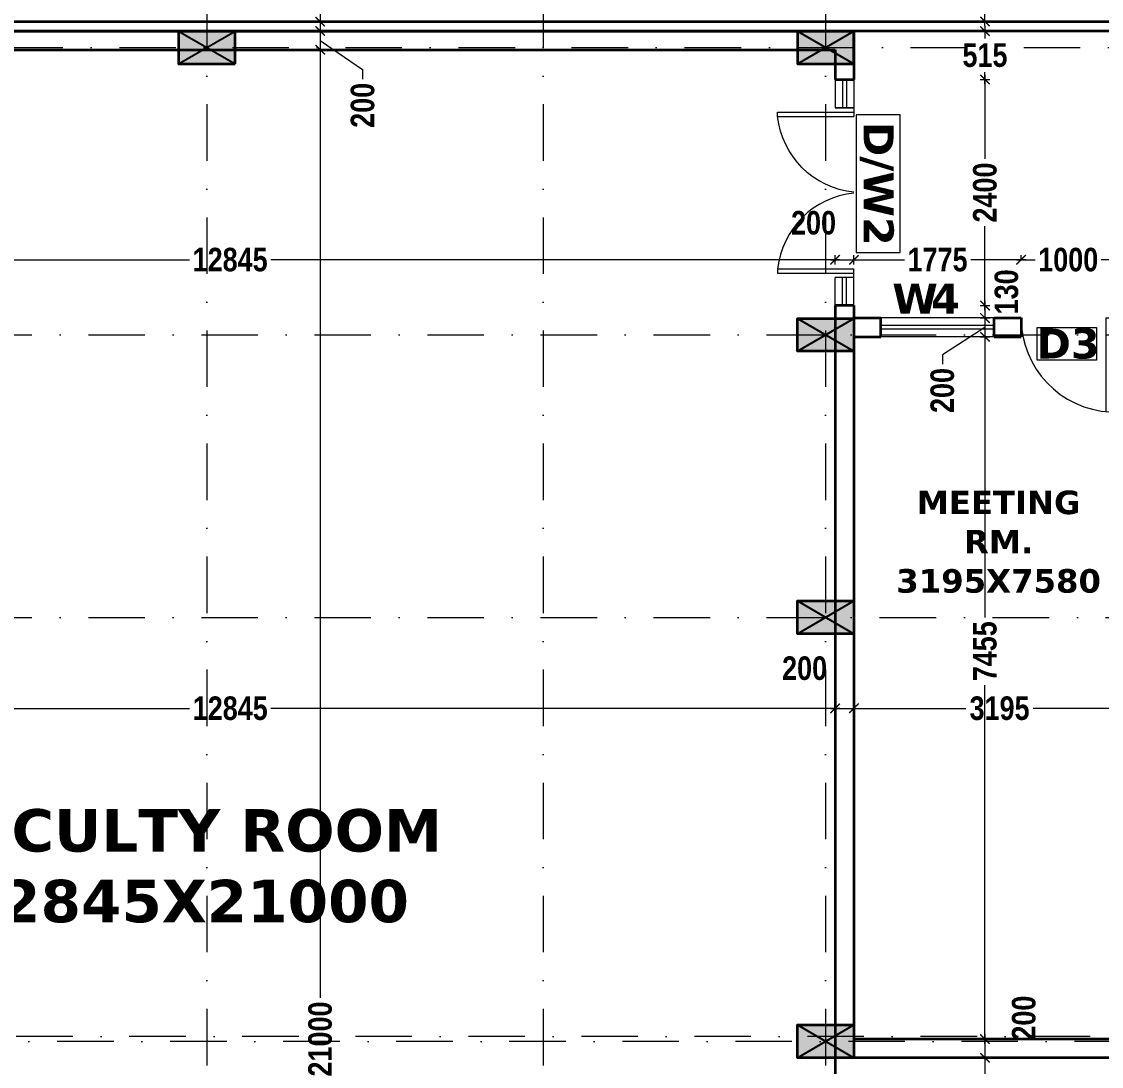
# Model space of a CAD drawing. Header units: millimetres. Extents: x -3092155 to 4513934, y -12317808 to 1850003.
# Drawn here: x -434481 to -423017, y -5726516 to -5715426 of the extents above; entities that cross this region are included whole.
import ezdxf

# ---------------------------------------------------------------- set-up
doc = ezdxf.new("R2010")
doc.units = ezdxf.units.MM
doc.header["$LTSCALE"] = 2
doc.header["$MEASUREMENT"] = 0
doc.header["$PDMODE"] = 34
doc.header["$PDSIZE"] = 500
doc.linetypes.add('DASHDOT', pattern=[1, 0.5, -0.25, 0, -0.25])
for name, color, linetype, lineweight in [('coloumn', 10, 'Continuous', 35), ('D DIM', 250, 'Continuous', 9), ('D3', 10, 'Continuous', 5), ('DOOR', 27, 'Continuous', 5), ('DW2', 10, 'Continuous', 9), ('expen. jt.', 130, 'Continuous', 35), ('glass', 5, 'Continuous', 15), ('GRID', 251, 'DASHDOT', 5), ('SILL', 74, 'Continuous', 9), ('TEXT', 7, 'Continuous', 13), ('w4', 162, 'Continuous', 5), ('WAll', 250, 'Continuous', 35)]:
    doc.layers.add(name, color=color, linetype=linetype, lineweight=lineweight)
doc.styles.add('INNER DIM', font='ARIALNB.TTF', dxfattribs={"height": 250})
doc.styles.add('style2', font='verdana.ttf')
doc.dimstyles.new('INNER DIM', dxfattribs={"dimscale": 0, "dimtxt": 250, "dimasz": 100, "dimexe": 50, "dimexo": 50, "dimgap": 50, "dimtad": 0, "dimdec": 0, "dimzin": 0, "dimdsep": 46, "dimtxsty": 'INNER DIM', "dimblk": 'ARCHTICK', "dimcen": 100, "dimdle": 50, "dimclrd": 256, "dimclre": 256, "dimclrt": 256, "dimadec": 0, "dimazin": 0, "dimtfac": 1, "dimtdec": 0, "dimtix": 1, "dimtmove": 2, "dimatfit": 3, "dimfxl": 50, "dimfxlon": 1, "dimtolj": 1, "dimtzin": 0, "dimlwd": -1, "dimlwe": -1, "dimarcsym": 1})

# ---------------------------------------------------------------- blocks, each defined once
blk = doc.blocks.new('1000 DOOR R')
at = {"layer": 'DOOR', "color": 252, "ltscale": 200}
for p, q in [((-900, -900), (0, -900)), ((-900, -900), (-900, -950)), ((-900, -950), (0, -950)), ((0, -1000), (0, -900))]:
    blk.add_line(p, q, dxfattribs=at)
blk.add_arc((96, -1003), 1001, 95.4612, 174.0988, dxfattribs=at)
blk = doc.blocks.new('A$C44E84F5B')
at = {"layer": 'SILL', "ltscale": 0.1, "extrusion": (0, 0, -1), "xscale": -0.8999999999990947, "yscale": 0.8999999999990947, "zscale": -0.900000000403865, "rotation": 180}
blk.add_blockref('1000 DOOR R', (0, 900), dxfattribs=at)
at = {"layer": 'SILL', "ltscale": 0.1, "extrusion": (0, 0, -1), "xscale": 0.8999999999990947, "yscale": 0.8999999999990947, "zscale": -0.900000000403865}
blk.add_blockref('1000 DOOR R', (0, 900), dxfattribs=at)
blk = doc.blocks.new('A$C782B46B9')
at = {"layer": 'DOOR', "ltscale": 100}
for p, q in [((999, 50), (0, 50)), ((999, 100), (4, 100)), ((999, 100), (999, 0))]:
    blk.add_line(p, q, dxfattribs=at)
blk.add_arc((999, 0), 1000, 90, 177.134, dxfattribs=at)
blk = doc.blocks.new('_ArchTick')
at = {"color": 0, "linetype": 'ByBlock', "const_width": 0.15}
blk.add_lwpolyline([(-0.5, -0.5), (0.5, 0.5)], dxfattribs=at)
blk = doc.blocks.new('*D624')
at = {"layer": 'D DIM', "ltscale": 100, "transparency": 16777216}
for p, q in [((-383792, -5722451), (-383792, -5722976)), ((-383842, -5722501), (-383742, -5722501)), ((-383792, -5724201), (-383792, -5723676)), ((-383842, -5724151), (-383742, -5724151))]:
    blk.add_line(p, q, dxfattribs=at)
at = {"layer": 'Defpoints', "color": 0, "lineweight": 50, "ltscale": 100, "transparency": 16777216}
for p in [(-1109822, -5722501), (-384584, -5724151), (-383792, -5724151)]:
    blk.add_point(p, dxfattribs=at)
at = {"layer": 'D DIM', "ltscale": 100, "transparency": 16777216, "xscale": 100, "yscale": 100, "zscale": 100}
for p, rotation in [((-383792, -5722501), 90), ((-383792, -5724151), 270)]:
    blk.add_blockref('_ArchTick', p, dxfattribs=dict(at, rotation=rotation))
at = {"layer": 'D DIM', "ltscale": 100, "transparency": 16777216, "insert": (-383792, -5723326), "char_height": 250, "attachment_point": 5, "rotation": 90, "style": 'INNER DIM'}
blk.add_mtext('\\A1;1650', dxfattribs=at)
blk = doc.blocks.new('*D239')
at = {"layer": 'D DIM', "ltscale": 100, "transparency": 16777216}
for p, q in [((-438739, -5717954), (-432699, -5717954)), ((-438689, -5718004), (-438689, -5717904)), ((-425794, -5717954), (-431834, -5717954)), ((-425844, -5718004), (-425844, -5717904))]:
    blk.add_line(p, q, dxfattribs=at)
at = {"layer": 'Defpoints', "color": 0, "lineweight": 50, "ltscale": 100, "transparency": 16777216}
for p in [(-425844, -5717954), (-438689, -5718162), (-425844, -5718162)]:
    blk.add_point(p, dxfattribs=at)
at = {"layer": 'D DIM', "ltscale": 100, "transparency": 16777216, "xscale": 100, "yscale": 100, "zscale": 100, "rotation": 180}
blk.add_blockref('_ArchTick', (-438689, -5717954), dxfattribs=at)
at = {"layer": 'D DIM', "ltscale": 100, "transparency": 16777216, "xscale": 100, "yscale": 100, "zscale": 100}
blk.add_blockref('_ArchTick', (-425844, -5717954), dxfattribs=at)
at = {"layer": 'D DIM', "ltscale": 100, "transparency": 16777216, "insert": (-432267, -5717954), "char_height": 250, "attachment_point": 5, "style": 'INNER DIM'}
blk.add_mtext('\\A1;12845', dxfattribs=at)
blk = doc.blocks.new('*D240')
at = {"layer": 'D DIM', "ltscale": 100, "transparency": 16777216}
for p, q in [((-425894, -5717954), (-425594, -5717954)), ((-425844, -5718004), (-425844, -5717904)), ((-425644, -5718004), (-425644, -5717904))]:
    blk.add_line(p, q, dxfattribs=at)
at = {"layer": 'Defpoints', "color": 0, "lineweight": 50, "ltscale": 100, "transparency": 16777216}
for p in [(-425644, -5717954), (-425844, -5718162), (-425644, -5718162)]:
    blk.add_point(p, dxfattribs=at)
at = {"layer": 'D DIM', "ltscale": 100, "transparency": 16777216, "xscale": 100, "yscale": 100, "zscale": 100, "rotation": 180}
blk.add_blockref('_ArchTick', (-425844, -5717954), dxfattribs=at)
at = {"layer": 'D DIM', "ltscale": 100, "transparency": 16777216, "xscale": 100, "yscale": 100, "zscale": 100}
blk.add_blockref('_ArchTick', (-425644, -5717954), dxfattribs=at)
at = {"layer": 'D DIM', "ltscale": 100, "transparency": 16777216, "insert": (-426073, -5717563), "char_height": 250, "attachment_point": 5, "style": 'INNER DIM'}
blk.add_mtext('\\A1;200', dxfattribs=at)
blk = doc.blocks.new('*D241')
at = {"layer": 'D DIM', "ltscale": 100, "transparency": 16777216}
for p, q in [((-425694, -5717954), (-425109, -5717954)), ((-425644, -5718004), (-425644, -5717904)), ((-423819, -5717954), (-424403, -5717954)), ((-423869, -5717954), (-423869, -5717904))]:
    blk.add_line(p, q, dxfattribs=at)
at = {"layer": 'Defpoints', "color": 0, "lineweight": 50, "ltscale": 100, "transparency": 16777216}
for p in [(-423869, -5717954), (-423869, -5717954), (-425644, -5718162)]:
    blk.add_point(p, dxfattribs=at)
at = {"layer": 'D DIM', "ltscale": 100, "transparency": 16777216, "xscale": 100, "yscale": 100, "zscale": 100, "rotation": 180}
blk.add_blockref('_ArchTick', (-425644, -5717954), dxfattribs=at)
at = {"layer": 'D DIM', "ltscale": 100, "transparency": 16777216, "xscale": 100, "yscale": 100, "zscale": 100}
blk.add_blockref('_ArchTick', (-423869, -5717954), dxfattribs=at)
at = {"layer": 'D DIM', "ltscale": 100, "transparency": 16777216, "insert": (-424756, -5717954), "char_height": 250, "attachment_point": 5, "style": 'INNER DIM'}
blk.add_mtext('\\A1;1775', dxfattribs=at)
blk = doc.blocks.new('*D242')
at = {"layer": 'D DIM', "ltscale": 100, "transparency": 16777216}
for p, q in [((-423919, -5717954), (-423719, -5717954)), ((-423869, -5717954), (-423869, -5717904)), ((-422819, -5717954), (-423019, -5717954)), ((-422869, -5718004), (-422869, -5717904))]:
    blk.add_line(p, q, dxfattribs=at)
at = {"layer": 'Defpoints', "color": 0, "lineweight": 50, "ltscale": 100, "transparency": 16777216}
for p in [(-423869, -5717954), (-422869, -5717954), (-422869, -5718572)]:
    blk.add_point(p, dxfattribs=at)
at = {"layer": 'D DIM', "ltscale": 100, "transparency": 16777216, "xscale": 100, "yscale": 100, "zscale": 100, "rotation": 180}
blk.add_blockref('_ArchTick', (-423869, -5717954), dxfattribs=at)
at = {"layer": 'D DIM', "ltscale": 100, "transparency": 16777216, "xscale": 100, "yscale": 100, "zscale": 100}
blk.add_blockref('_ArchTick', (-422869, -5717954), dxfattribs=at)
at = {"layer": 'D DIM', "ltscale": 100, "transparency": 16777216, "insert": (-423369, -5717954), "char_height": 250, "attachment_point": 5, "style": 'INNER DIM'}
blk.add_mtext('\\A1;1000', dxfattribs=at)
blk = doc.blocks.new('*D730')
at = {"layer": 'D DIM', "ltscale": 100, "transparency": 16777216}
for p, q in [((-438689, 361), (-438689, 461)), ((999, 361), (999, 461)), ((1049, 411), (-438739, 411))]:
    blk.add_line(p, q, dxfattribs=at)
at = {"layer": 'Defpoints', "color": 0, "lineweight": 50, "ltscale": 100, "transparency": 16777216}
for p in [(-438689, 411), (999, 0), (-438689, -5723126)]:
    blk.add_point(p, dxfattribs=at)
at = {"layer": 'D DIM', "ltscale": 100, "transparency": 16777216, "xscale": 100, "yscale": 100, "zscale": 100, "rotation": 180}
blk.add_blockref('_ArchTick', (-438689, 411), dxfattribs=at)
at = {"layer": 'D DIM', "ltscale": 100, "transparency": 16777216, "xscale": 100, "yscale": 100, "zscale": 100}
blk.add_blockref('_ArchTick', (999, 411), dxfattribs=at)
at = {"layer": 'D DIM', "ltscale": 100, "transparency": 16777216, "insert": (1326, 835), "char_height": 250, "attachment_point": 5, "style": 'INNER DIM'}
blk.add_mtext('\\A1;439688', dxfattribs=at)
blk = doc.blocks.new('*D246')
at = {"layer": 'D DIM', "ltscale": 100, "transparency": 16777216}
for p, q in [((-438739, -5722716), (-432699, -5722716)), ((-438689, -5722766), (-438689, -5722666)), ((-425794, -5722716), (-431834, -5722716)), ((-425844, -5722766), (-425844, -5722666))]:
    blk.add_line(p, q, dxfattribs=at)
at = {"layer": 'Defpoints', "color": 0, "lineweight": 50, "ltscale": 100, "transparency": 16777216}
for p in [(-425844, -5722716), (-438689, -5723126), (-425844, -5723244)]:
    blk.add_point(p, dxfattribs=at)
at = {"layer": 'D DIM', "ltscale": 100, "transparency": 16777216, "xscale": 100, "yscale": 100, "zscale": 100, "rotation": 180}
blk.add_blockref('_ArchTick', (-438689, -5722716), dxfattribs=at)
at = {"layer": 'D DIM', "ltscale": 100, "transparency": 16777216, "xscale": 100, "yscale": 100, "zscale": 100}
blk.add_blockref('_ArchTick', (-425844, -5722716), dxfattribs=at)
at = {"layer": 'D DIM', "ltscale": 100, "transparency": 16777216, "insert": (-432266, -5722716), "char_height": 250, "attachment_point": 5, "style": 'INNER DIM'}
blk.add_mtext('\\A1;12845', dxfattribs=at)
blk = doc.blocks.new('*D247')
at = {"layer": 'D DIM', "ltscale": 100, "transparency": 16777216}
for p, q in [((-425894, -5722716), (-425594, -5722716)), ((-425844, -5722766), (-425844, -5722666)), ((-425644, -5722766), (-425644, -5722666))]:
    blk.add_line(p, q, dxfattribs=at)
at = {"layer": 'Defpoints', "color": 0, "lineweight": 50, "ltscale": 100, "transparency": 16777216}
for p in [(-425644, -5722716), (-425844, -5723244), (-425644, -5723271)]:
    blk.add_point(p, dxfattribs=at)
at = {"layer": 'D DIM', "ltscale": 100, "transparency": 16777216, "xscale": 100, "yscale": 100, "zscale": 100, "rotation": 180}
blk.add_blockref('_ArchTick', (-425844, -5722716), dxfattribs=at)
at = {"layer": 'D DIM', "ltscale": 100, "transparency": 16777216, "xscale": 100, "yscale": 100, "zscale": 100}
blk.add_blockref('_ArchTick', (-425644, -5722716), dxfattribs=at)
at = {"layer": 'D DIM', "ltscale": 100, "transparency": 16777216, "insert": (-426168, -5722291), "char_height": 250, "attachment_point": 5, "style": 'INNER DIM'}
blk.add_mtext('\\A1;200', dxfattribs=at)
blk = doc.blocks.new('*D731')
at = {"layer": 'D DIM', "ltscale": 100, "transparency": 16777216}
for p, q in [((-425694, -5722716), (-424457, -5722716)), ((-425644, -5722766), (-425644, -5722666)), ((-422399, -5722716), (-423740, -5722716)), ((-422449, -5722766), (-422449, -5722666))]:
    blk.add_line(p, q, dxfattribs=at)
at = {"layer": 'Defpoints', "color": 0, "lineweight": 50, "ltscale": 100, "transparency": 16777216}
for p in [(-422449, -5722716), (-425644, -5723271), (-422449, -5723324)]:
    blk.add_point(p, dxfattribs=at)
at = {"layer": 'D DIM', "ltscale": 100, "transparency": 16777216, "xscale": 100, "yscale": 100, "zscale": 100, "rotation": 180}
blk.add_blockref('_ArchTick', (-425644, -5722716), dxfattribs=at)
at = {"layer": 'D DIM', "ltscale": 100, "transparency": 16777216, "xscale": 100, "yscale": 100, "zscale": 100}
blk.add_blockref('_ArchTick', (-422449, -5722716), dxfattribs=at)
at = {"layer": 'D DIM', "ltscale": 100, "transparency": 16777216, "insert": (-424098, -5722716), "char_height": 250, "attachment_point": 5, "style": 'INNER DIM'}
blk.add_mtext('\\A1;3195', dxfattribs=at)
blk = doc.blocks.new('*D295')
at = {"layer": 'D DIM', "ltscale": 100, "transparency": 16777216}
for p, q in [((-430673, -5714985), (-430673, -5714885)), ((-431311, -5715326), (-430673, -5714985)), ((-431361, -5715226), (-431261, -5715226)), ((-431311, -5715176), (-431311, -5715476)), ((-431361, -5715426), (-431261, -5715426))]:
    blk.add_line(p, q, dxfattribs=at)
at = {"layer": 'Defpoints', "color": 0, "lineweight": 50, "ltscale": 100, "transparency": 16777216}
for p in [(-432139, -5715226), (-432139, -5715426), (-431311, -5715426)]:
    blk.add_point(p, dxfattribs=at)
at = {"layer": 'D DIM', "ltscale": 100, "transparency": 16777216, "xscale": 100, "yscale": 100, "zscale": 100}
for p, rotation in [((-431311, -5715226), 90), ((-431311, -5715426), 270)]:
    blk.add_blockref('_ArchTick', p, dxfattribs=dict(at, rotation=rotation))
at = {"layer": 'D DIM', "ltscale": 100, "transparency": 16777216, "insert": (-430673, -5714607), "char_height": 250, "attachment_point": 5, "rotation": 90, "style": 'INNER DIM'}
blk.add_mtext('\\A1;200', dxfattribs=at)
blk = doc.blocks.new('*D296')
at = {"layer": 'D DIM', "ltscale": 100, "transparency": 16777216}
for p, q in [((-431311, -5715476), (-431311, -5715776)), ((-431361, -5715526), (-431261, -5715526)), ((-431311, -5715626), (-430860, -5715936)), ((-431361, -5715726), (-431261, -5715726)), ((-430860, -5715936), (-430860, -5716036))]:
    blk.add_line(p, q, dxfattribs=at)
at = {"layer": 'Defpoints', "color": 0, "lineweight": 50, "ltscale": 100, "transparency": 16777216}
for p in [(-432214, -5715526), (-432214, -5715726), (-431311, -5715726)]:
    blk.add_point(p, dxfattribs=at)
at = {"layer": 'D DIM', "ltscale": 100, "transparency": 16777216, "xscale": 100, "yscale": 100, "zscale": 100}
for p, rotation in [((-431311, -5715526), 90), ((-431311, -5715726), 270)]:
    blk.add_blockref('_ArchTick', p, dxfattribs=dict(at, rotation=rotation))
at = {"layer": 'D DIM', "ltscale": 100, "transparency": 16777216, "insert": (-430860, -5716315), "char_height": 250, "attachment_point": 5, "rotation": 90, "style": 'INNER DIM'}
blk.add_mtext('\\A1;200', dxfattribs=at)
blk = doc.blocks.new('*D769')
at = {"layer": 'D DIM', "ltscale": 100, "transparency": 16777216}
for p, q in [((-431311, -5715676), (-431311, -5725789)), ((-431361, -5715726), (-431261, -5715726)), ((-431311, -5736776), (-431311, -5726664)), ((-431361, -5736726), (-431261, -5736726))]:
    blk.add_line(p, q, dxfattribs=at)
at = {"layer": 'Defpoints', "color": 0, "lineweight": 50, "ltscale": 100, "transparency": 16777216}
for p in [(-432214, -5715726), (-431554, -5736726), (-431311, -5736726)]:
    blk.add_point(p, dxfattribs=at)
at = {"layer": 'D DIM', "ltscale": 100, "transparency": 16777216, "xscale": 100, "yscale": 100, "zscale": 100}
for p, rotation in [((-431311, -5715726), 90), ((-431311, -5736726), 270)]:
    blk.add_blockref('_ArchTick', p, dxfattribs=dict(at, rotation=rotation))
at = {"layer": 'D DIM', "ltscale": 100, "transparency": 16777216, "insert": (-431311, -5726226), "char_height": 250, "attachment_point": 5, "rotation": 90, "style": 'INNER DIM'}
blk.add_mtext('\\A1;21000', dxfattribs=at)
blk = doc.blocks.new('*D778')
at = {"layer": 'D DIM', "ltscale": 100, "transparency": 16777216}
for p, q in [((-424303, -5714776), (-424203, -5714776)), ((-424253, -5714726), (-424253, -5714924)), ((-424253, -5715476), (-424253, -5715279)), ((-424303, -5715426), (-424203, -5715426))]:
    blk.add_line(p, q, dxfattribs=at)
at = {"layer": 'Defpoints', "color": 0, "lineweight": 50, "ltscale": 100, "transparency": 16777216}
for p in [(-425569, -5714776), (-425569, -5715426), (-424253, -5715426)]:
    blk.add_point(p, dxfattribs=at)
at = {"layer": 'D DIM', "ltscale": 100, "transparency": 16777216, "xscale": 100, "yscale": 100, "zscale": 100}
for p, rotation in [((-424253, -5714776), 90), ((-424253, -5715426), 270)]:
    blk.add_blockref('_ArchTick', p, dxfattribs=dict(at, rotation=rotation))
at = {"layer": 'D DIM', "ltscale": 100, "transparency": 16777216, "insert": (-424253, -5715101), "char_height": 250, "attachment_point": 5, "rotation": 0.1, "style": 'INNER DIM'}
blk.add_mtext('\\A1;650', dxfattribs=at)
blk = doc.blocks.new('*D779')
at = {"layer": 'D DIM', "ltscale": 100, "transparency": 16777216}
for p, q in [((-424253, -5715476), (-424253, -5715606)), ((-424303, -5715526), (-424203, -5715526)), ((-424303, -5716041), (-424203, -5716041)), ((-424253, -5716091), (-424253, -5715962))]:
    blk.add_line(p, q, dxfattribs=at)
at = {"layer": 'Defpoints', "color": 0, "lineweight": 50, "ltscale": 100, "transparency": 16777216}
for p in [(-425644, -5715526), (-425644, -5716041), (-424253, -5716041)]:
    blk.add_point(p, dxfattribs=at)
at = {"layer": 'D DIM', "ltscale": 100, "transparency": 16777216, "xscale": 100, "yscale": 100, "zscale": 100}
for p, rotation in [((-424253, -5715526), 90), ((-424253, -5716041), 270)]:
    blk.add_blockref('_ArchTick', p, dxfattribs=dict(at, rotation=rotation))
at = {"layer": 'D DIM', "ltscale": 100, "transparency": 16777216, "insert": (-424253, -5715784), "char_height": 250, "attachment_point": 5, "rotation": 0.1, "style": 'INNER DIM'}
blk.add_mtext('\\A1;515', dxfattribs=at)
blk = doc.blocks.new('*D780')
at = {"layer": 'D DIM', "ltscale": 100, "transparency": 16777216}
for p, q in [((-424303, -5716041), (-424203, -5716041)), ((-424253, -5715991), (-424253, -5716883)), ((-424253, -5718491), (-424253, -5717599)), ((-424303, -5718441), (-424203, -5718441))]:
    blk.add_line(p, q, dxfattribs=at)
at = {"layer": 'Defpoints', "color": 0, "lineweight": 50, "ltscale": 100, "transparency": 16777216}
for p in [(-425644, -5716041), (-425644, -5718441), (-424253, -5718441)]:
    blk.add_point(p, dxfattribs=at)
at = {"layer": 'D DIM', "ltscale": 100, "transparency": 16777216, "xscale": 100, "yscale": 100, "zscale": 100}
for p, rotation in [((-424253, -5716041), 90), ((-424253, -5718441), 270)]:
    blk.add_blockref('_ArchTick', p, dxfattribs=dict(at, rotation=rotation))
at = {"layer": 'D DIM', "ltscale": 100, "transparency": 16777216, "insert": (-424253, -5717241), "char_height": 250, "attachment_point": 5, "rotation": 90, "style": 'INNER DIM'}
blk.add_mtext('\\A1;2400', dxfattribs=at)
blk = doc.blocks.new('*D781')
at = {"layer": 'D DIM', "ltscale": 100, "transparency": 16777216}
for p, q in [((-424303, -5718441), (-424203, -5718441)), ((-424253, -5718391), (-424253, -5718622)), ((-424303, -5718572), (-424203, -5718572))]:
    blk.add_line(p, q, dxfattribs=at)
at = {"layer": 'Defpoints', "color": 0, "lineweight": 50, "ltscale": 100, "transparency": 16777216}
for p in [(-425644, -5718441), (-425142, -5718572), (-424253, -5718572)]:
    blk.add_point(p, dxfattribs=at)
at = {"layer": 'D DIM', "ltscale": 100, "transparency": 16777216, "xscale": 100, "yscale": 100, "zscale": 100}
for p, rotation in [((-424253, -5718441), 90), ((-424253, -5718572), 270)]:
    blk.add_blockref('_ArchTick', p, dxfattribs=dict(at, rotation=rotation))
at = {"layer": 'D DIM', "ltscale": 100, "transparency": 16777216, "insert": (-424024, -5718295), "char_height": 250, "attachment_point": 5, "rotation": 90, "style": 'INNER DIM'}
blk.add_mtext('\\A1;130', dxfattribs=at)
blk = doc.blocks.new('*D307')
at = {"layer": 'D DIM', "ltscale": 100, "transparency": 16777216}
for p, q in [((-424303, -5718572), (-424203, -5718572)), ((-424253, -5718522), (-424253, -5718822)), ((-424253, -5718672), (-424705, -5718964)), ((-424303, -5718772), (-424203, -5718772)), ((-424705, -5718964), (-424705, -5719064))]:
    blk.add_line(p, q, dxfattribs=at)
at = {"layer": 'Defpoints', "color": 0, "lineweight": 50, "ltscale": 100, "transparency": 16777216}
for p in [(-425142, -5718572), (-425142, -5718772), (-424253, -5718772)]:
    blk.add_point(p, dxfattribs=at)
at = {"layer": 'D DIM', "ltscale": 100, "transparency": 16777216, "xscale": 100, "yscale": 100, "zscale": 100}
for p, rotation in [((-424253, -5718572), 90), ((-424253, -5718772), 270)]:
    blk.add_blockref('_ArchTick', p, dxfattribs=dict(at, rotation=rotation))
at = {"layer": 'D DIM', "ltscale": 100, "transparency": 16777216, "insert": (-424705, -5719342), "char_height": 250, "attachment_point": 5, "rotation": 90, "style": 'INNER DIM'}
blk.add_mtext('\\A1;200', dxfattribs=at)
blk = doc.blocks.new('*D308')
at = {"layer": 'D DIM', "ltscale": 100, "transparency": 16777216}
for p, q in [((-424303, -5718772), (-424203, -5718772)), ((-424253, -5718722), (-424253, -5721751)), ((-424253, -5726276), (-424253, -5722468)), ((-424303, -5726226), (-424203, -5726226))]:
    blk.add_line(p, q, dxfattribs=at)
at = {"layer": 'Defpoints', "color": 0, "lineweight": 50, "ltscale": 100, "transparency": 16777216}
for p in [(-425142, -5718772), (-425142, -5726226), (-424253, -5726226)]:
    blk.add_point(p, dxfattribs=at)
at = {"layer": 'D DIM', "ltscale": 100, "transparency": 16777216, "xscale": 100, "yscale": 100, "zscale": 100}
for p, rotation in [((-424253, -5718772), 90), ((-424253, -5726226), 270)]:
    blk.add_blockref('_ArchTick', p, dxfattribs=dict(at, rotation=rotation))
at = {"layer": 'D DIM', "ltscale": 100, "transparency": 16777216, "insert": (-424253, -5722110), "char_height": 250, "attachment_point": 5, "rotation": 90, "style": 'INNER DIM'}
blk.add_mtext('\\A1;7455', dxfattribs=at)
blk = doc.blocks.new('*D309')
at = {"layer": 'D DIM', "ltscale": 100, "transparency": 16777216}
for p, q in [((-424303, -5726226), (-424203, -5726226)), ((-424253, -5726176), (-424253, -5726476)), ((-424303, -5726426), (-424203, -5726426))]:
    blk.add_line(p, q, dxfattribs=at)
at = {"layer": 'Defpoints', "color": 0, "lineweight": 50, "ltscale": 100, "transparency": 16777216}
for p in [(-425142, -5726226), (-425142, -5726426), (-424253, -5726426)]:
    blk.add_point(p, dxfattribs=at)
at = {"layer": 'D DIM', "ltscale": 100, "transparency": 16777216, "xscale": 100, "yscale": 100, "zscale": 100}
for p, rotation in [((-424253, -5726226), 90), ((-424253, -5726426), 270)]:
    blk.add_blockref('_ArchTick', p, dxfattribs=dict(at, rotation=rotation))
at = {"layer": 'D DIM', "ltscale": 100, "transparency": 16777216, "insert": (-423840, -5726004), "char_height": 250, "attachment_point": 5, "rotation": 90, "style": 'INNER DIM'}
blk.add_mtext('\\A1;200', dxfattribs=at)
blk = doc.blocks.new('*D310')
at = {"layer": 'D DIM', "ltscale": 100, "transparency": 16777216}
for p, q in [((-424253, -5726376), (-424253, -5729721)), ((-424303, -5726426), (-424203, -5726426)), ((-424253, -5733776), (-424253, -5730432)), ((-424303, -5733726), (-424203, -5733726))]:
    blk.add_line(p, q, dxfattribs=at)
at = {"layer": 'Defpoints', "color": 0, "lineweight": 50, "ltscale": 100, "transparency": 16777216}
for p in [(-425142, -5726426), (-425142, -5733726), (-424253, -5733726)]:
    blk.add_point(p, dxfattribs=at)
at = {"layer": 'D DIM', "ltscale": 100, "transparency": 16777216, "xscale": 100, "yscale": 100, "zscale": 100}
for p, rotation in [((-424253, -5726426), 90), ((-424253, -5733726), 270)]:
    blk.add_blockref('_ArchTick', p, dxfattribs=dict(at, rotation=rotation))
at = {"layer": 'D DIM', "ltscale": 100, "transparency": 16777216, "insert": (-424253, -5730076), "char_height": 250, "attachment_point": 5, "rotation": 90, "style": 'INNER DIM'}
blk.add_mtext('\\A1;7300', dxfattribs=at)
blk = doc.blocks.new('F.F')
at = {"layer": 'coloumn', "ltscale": 100}
for points in [[(-204835, -5869206), (-204835, -5868856), (-205435, -5868856), (-205435, -5869206)], [(-198265, -5869206), (-198265, -5868856), (-198865, -5868856), (-198865, -5869206)], [(-198265, -5871906), (-198265, -5872256), (-198865, -5872256), (-198865, -5871906)], [(-198265, -5874906), (-198265, -5875256), (-198865, -5875256), (-198865, -5874906)], [(-198265, -5879406), (-198265, -5879756), (-198865, -5879756), (-198865, -5879406)]]:
    blk.add_hatch(color=256, dxfattribs=at).paths.add_polyline_path(points)
at = {"layer": 'coloumn', "lineweight": 25, "ltscale": 100}
for p, q in [((-205435, -5868856), (-204835, -5869206)), ((-205435, -5869206), (-204835, -5868856)), ((-198865, -5868856), (-198265, -5869206)), ((-198865, -5869206), (-198265, -5868856)), ((-198865, -5872256), (-198265, -5871906)), ((-198865, -5871906), (-198265, -5872256)), ((-198865, -5875256), (-198265, -5874906)), ((-198865, -5874906), (-198265, -5875256)), ((-198865, -5879756), (-198265, -5879406)), ((-198865, -5879406), (-198265, -5879756))]:
    blk.add_line(p, q, dxfattribs=at)
at = {"layer": 'coloumn', "ltscale": 100}
for points in [[(-204835, -5869206), (-204835, -5868856), (-205435, -5868856), (-205435, -5869206)], [(-198265, -5869206), (-198265, -5868856), (-198865, -5868856), (-198865, -5869206)], [(-198265, -5871906), (-198265, -5872256), (-198865, -5872256), (-198865, -5871906)], [(-198265, -5874906), (-198265, -5875256), (-198865, -5875256), (-198865, -5874906)], [(-198265, -5879406), (-198265, -5879756), (-198865, -5879756), (-198865, -5879406)]]:
    blk.add_lwpolyline(points, close=True, dxfattribs=at)

msp = doc.modelspace()

# ---------------------------------------------------------------- linework, layer by layer
at = {"layer": 'D3', "ltscale": 0.1}
msp.add_lwpolyline([(-423697.1, -5718673.7), (-423068, -5718673.7), (-423068, -5719019), (-423697.1, -5719019)], close=True, dxfattribs=at)
at = {"layer": 'DW2', "ltscale": 0.1}
msp.add_lwpolyline([(-425621.7, -5716414.4), (-425621.7, -5717875.5), (-425153.8, -5717875.5), (-425153.8, -5716414.4)], close=True, dxfattribs=at)
at = {"layer": 'expen. jt.', "ltscale": 100}
msp.add_line((-438889.7, -5715426.2), (-393959.7, -5715426.2), dxfattribs=at)
msp.add_lwpolyline([(-393983.8, -5715526.2), (-438913.8, -5715526.2), (-438913.8, -5715426.2), (-393983.8, -5715426.2)], close=True, dxfattribs=at)
at = {"layer": 'glass', "ltscale": 100}
for p, q in [((-425764.3, -5716041.7), (-425764.3, -5716342.2)), ((-425724.3, -5716041.7), (-425724.3, -5716342.2)), ((-425764.3, -5718442.2), (-425764.3, -5718142.2)), ((-425724.3, -5718442.2), (-425724.3, -5718142.2)), ((-424156.8, -5718651.7), (-425356.8, -5718651.7)), ((-424156.8, -5718691.7), (-425356.8, -5718691.7))]:
    msp.add_line(p, q, dxfattribs=at)
at = {"layer": 'GRID', "color": 5, "ltscale": 600}
for p, q in [((-432514.7, -5657499.4), (-432514.7, -5742293.2)), ((-428945.1, -5657499.4), (-428945.1, -5742293.2)), ((-425944.7, -5657499.4), (-425944.7, -5742293.2))]:
    msp.add_line(p, q, dxfattribs=at)
at = {"layer": 'GRID', "color": 6, "ltscale": 600}
for p, q in [((-461044.9, -5715701.2), (-366465.5, -5715701.2)), ((-460174.6, -5718751.2), (-367335.1, -5718751.2)), ((-460174.6, -5721751.2), (-367335.1, -5721751.2)), ((-365097.7, -5726251.2), (-461068.9, -5726251.2)), ((-367932.6, -5726200.5), (-458429.4, -5726200.5))]:
    msp.add_line(p, q, dxfattribs=at)
at = {"layer": 'SILL', "ltscale": 100}
for p, q in [((-425844.3, -5716040.7), (-425844.3, -5716342.2)), ((-425644.3, -5716040.7), (-425644.3, -5716342.2)), ((-425644.3, -5716342.2), (-425844.3, -5716342.2)), ((-425844.3, -5716342.2), (-425644.3, -5716342.2)), ((-425644.3, -5718142.2), (-425844.3, -5718142.2)), ((-425844.3, -5718442.2), (-425844.3, -5718142.2)), ((-425644.3, -5718441.2), (-425644.3, -5718142.2)), ((-424156.8, -5718571.7), (-425356.8, -5718571.7)), ((-424156.8, -5718771.7), (-425356.8, -5718771.7))]:
    msp.add_line(p, q, dxfattribs=at)
at = {"layer": 'WAll', "ltscale": 100}
for p, q in [((-438913.8, -5715526.2), (-425644.3, -5715526.2)), ((-425644.3, -5715526.2), (-425644.3, -5716040.7)), ((-438689.3, -5715726.2), (-425844.3, -5715726.2)), ((-425844.3, -5715726.2), (-425844.3, -5716040.7)), ((-425844.3, -5716040.7), (-425644.3, -5716040.7)), ((-425644.3, -5718441.2), (-425844.3, -5718441.2)), ((-425844.3, -5718442.2), (-425844.3, -5733761.4)), ((-425644.3, -5718441.2), (-425644.3, -5718571.7)), ((-425644.3, -5718571.7), (-425356.8, -5718571.7)), ((-425356.8, -5718771.7), (-425356.8, -5718571.7)), ((-424156.8, -5718571.7), (-423869.2, -5718571.7)), ((-424156.8, -5718771.7), (-424156.8, -5718571.7)), ((-423869.2, -5718571.7), (-423869.2, -5718771.7)), ((-425644.3, -5718771.7), (-425644.3, -5726351.2)), ((-425644.3, -5718771.7), (-425356.8, -5718771.7)), ((-424156.8, -5718771.7), (-423869.2, -5718771.7)), ((-422449.3, -5726226.2), (-425644.3, -5726226.2)), ((-422249.3, -5726426.2), (-425644.3, -5726426.2))]:
    msp.add_line(p, q, dxfattribs=at)

# ---------------------------------------------------------------- block references
at = {"layer": 'coloumn'}
msp.add_blockref('F.F', (-227379.8, 153330), dxfattribs=at)
at = {"layer": 'DOOR', "ltscale": 100, "xscale": -1}
msp.add_blockref('A$C44E84F5B', (-425644.3, -5718142.2), dxfattribs=at)
at = {"layer": 'DOOR', "ltscale": 100, "rotation": 90}
msp.add_blockref('A$C782B46B9', (-422869.2, -5719570.4), dxfattribs=at)

# ---------------------------------------------------------------- texts
at = {"layer": 'D3', "ltscale": 0.1, "insert": (-423370.2, -5718845.5), "char_height": 320, "attachment_point": 5, "style": 'style2'}
msp.add_mtext('\\pxt11;{\\fVerdana|b1|i0|c0|p34;D3}', dxfattribs=at)
at = {"layer": 'DW2', "ltscale": 0.1, "insert": (-425402.5, -5717148.2), "char_height": 320, "width": 1820.545, "attachment_point": 5, "rotation": 270, "style": 'style2'}
msp.add_mtext('\\A1;\\pxt11;{\\fVerdana|b1|i0|c0|p34;D/W2}', dxfattribs=at)
at = {"layer": 'TEXT', "ltscale": 0.1, "attachment_point": 5, "style": 'style2'}
for s, insert, char_height in [('\\pxt11;{\\fVerdana|b1|i0|c0|p34;MEETING\\PRM.\\P3195X7580}', (-424108.1, -5720948.5), 250), ('\\pxt11;{\\fVerdana|b1|i0|c0|p34;FACULTY ROOM\\P12845X21000}', (-432753.6, -5724390.1), 450)]:
    msp.add_mtext(s, dxfattribs=dict(at, insert=insert, char_height=char_height))
at = {"layer": 'w4', "ltscale": 100, "insert": (-425237.3, -5718207.4), "char_height": 320, "width": 715.003, "attachment_point": 1, "style": 'style2'}
msp.add_mtext('{\\fVerdana|b1|i0|c0|p34;\\T0.8;W4}', dxfattribs=at)

# ---------------------------------------------------------------- dimensions: what is measured, and where the dimension line sits
at = {"layer": 'D DIM', "ltscale": 100}
for base, p1, p2, picture, middle in [((-438689.1, 410.6), (998.8, 0), (-438689.1, -5723126.2), '*D730', (1326.5, 835.2)), ((-425643.9, -5717953.9), (-425843.9, -5718161.7), (-425643.9, -5718161.7), '*D240', (-426073.1, -5717562.9)), ((-425643.9, -5722715.6), (-425843.9, -5723244.4), (-425643.9, -5723271.1), '*D247', (-426168.2, -5722291)), ((-422448.9, -5722715.6), (-425644.3, -5723271.1), (-422448.9, -5723324.4), '*D731', (-424098.4, -5722715.6))]:
    dim = msp.add_linear_dim(base=base, p1=p1, p2=p2, dimstyle='INNER DIM', override={"dimscale": 1}, dxfattribs=at)
    dim.commit()
    dim.dimension.update_dxf_attribs({"geometry": picture, "text_midpoint": middle, "dimtype": 160})
for base, p1, p2, override, picture, middle in [((-431310.8, -5715426.2), (-432139.3, -5715226.2), (-432139.3, -5715426.2), {"dimscale": 1, "dimtmove": 1}, '*D295', (-430673.4, -5714835.3)), ((-431310.8, -5715726.2), (-432214.3, -5715526.2), (-432214.3, -5715726.2), {"dimscale": 1, "dimtmove": 1}, '*D296', (-430859.8, -5716086.3)), ((-424252.5296, -5718571.6514), (-425644.2976, -5718441.1538), (-425141.9175, -5718571.6514), {"dimscale": 1}, '*D781', (-424023.8841, -5718294.5341)), ((-424252.5, -5718771.7), (-425141.9, -5718571.7), (-425141.9, -5718771.7), {"dimscale": 1, "dimtmove": 1}, '*D307', (-424705.4, -5719114)), ((-424252.5296, -5726226.2327), (-425141.9175, -5718771.6514), (-425141.9175, -5726226.2327), {"dimscale": 1}, '*D308', (-424252.5296, -5722109.5902)), ((-424252.5, -5726426.2), (-425141.9, -5726226.2), (-425141.9, -5726426.2), {"dimscale": 1}, '*D309', (-423840.1, -5726004.4))]:
    dim = msp.add_linear_dim(base=base, p1=p1, p2=p2, angle=90, dimstyle='INNER DIM', override=override, dxfattribs=at)
    dim.commit()
    dim.dimension.update_dxf_attribs({"geometry": picture, "text_midpoint": middle, "dimtype": 160})
dim = msp.add_linear_dim(base=(-424252.5, -5715426.2), p1=(-425568.9, -5714776.2), p2=(-425569.3, -5715426.2), angle=90, dimstyle='INNER DIM', override={"dimscale": 1}, dxfattribs=at)
dim.commit()
dim.dimension.update_dxf_attribs({"geometry": '*D778', "text_midpoint": (-424252.5, -5715101.2), "text_rotation": 0.1})
dim = msp.add_linear_dim(base=(-424252.5297, -5716040.7388), p1=(-425644.2976, -5715526.2327), p2=(-425643.8841, -5716040.7388), angle=90, dimstyle='INNER DIM', override={"dimscale": 1}, dxfattribs=at)
dim.commit()
dim.dimension.update_dxf_attribs({"geometry": '*D779', "text_midpoint": (-424252.5297, -5715783.9857), "dimtype": 160, "text_rotation": 0.1})
for base, p1, p2, picture, middle in [((-431311.2, -5736726.2), (-432214.3, -5715726.2), (-431554.2, -5736726.2), '*D769', (-431311.2, -5726226.2)), ((-424252.5296, -5718441.1538), (-425644.2977, -5716040.7388), (-425643.8841, -5718441.1538), '*D780', (-424252.5296, -5717240.9463)), ((-383791.8, -5724151.2), (-1109821.7, -5722501.2), (-384583.9, -5724151.2), '*D624', (-383791.8, -5723326.2)), ((-424252.5, -5733726.2), (-425141.9, -5726426.2), (-425141.9, -5733726.2), '*D310', (-424252.5, -5730076.2))]:
    dim = msp.add_linear_dim(base=base, p1=p1, p2=p2, angle=90, dimstyle='INNER DIM', override={"dimscale": 1}, dxfattribs=at)
    dim.commit()
    dim.dimension.update_dxf_attribs({"geometry": picture, "text_midpoint": middle})
for base, p1, p2, picture, middle in [((-425843.9, -5717953.9), (-438689.3, -5718161.7), (-425843.9, -5718161.7), '*D239', (-432266.6, -5717953.9)), ((-423868.8, -5717953.9), (-425643.9, -5718161.7), (-423868.8, -5717953.9), '*D241', (-424756.3, -5717953.9)), ((-422868.8, -5717953.9), (-423868.8, -5717953.9), (-422868.8, -5718571.7), '*D242', (-423368.8, -5717953.9)), ((-425843.9, -5722715.6), (-438689.1, -5723126.2), (-425843.9, -5723244.4), '*D246', (-432266.5, -5722715.6))]:
    dim = msp.add_linear_dim(base=base, p1=p1, p2=p2, dimstyle='INNER DIM', override={"dimscale": 1}, dxfattribs=at)
    dim.commit()
    dim.dimension.update_dxf_attribs({"geometry": picture, "text_midpoint": middle})

doc.saveas('drawing.dxf')
